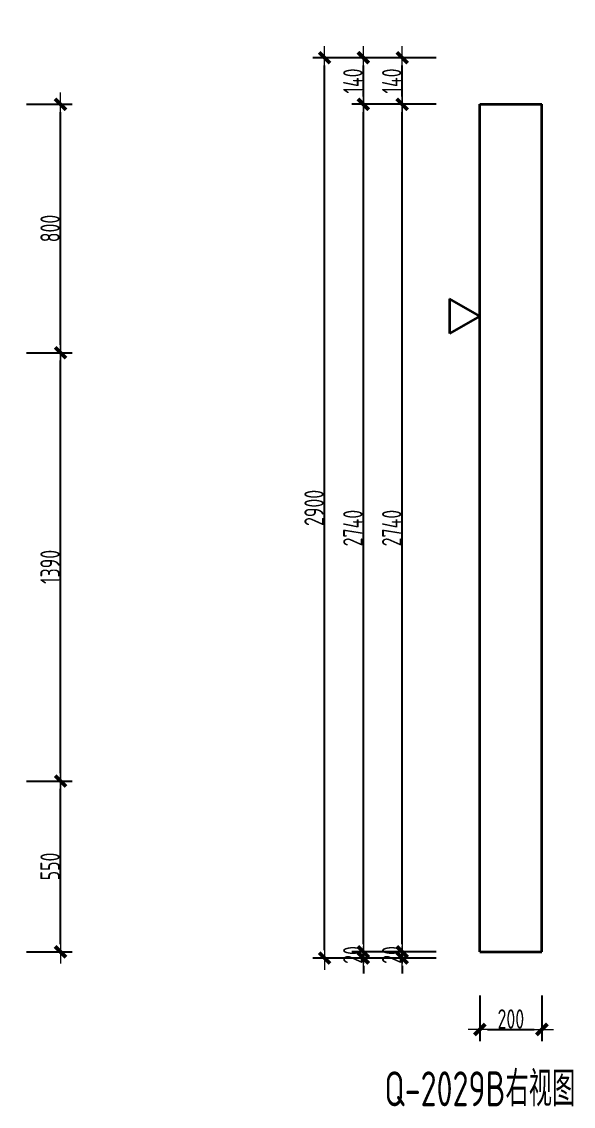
# Model space of a CAD drawing. Extents: x -85320 to 1679916, y -1321939 to 627.
# Drawn here: x 1220854 to 1227958, y -851244 to -837270 of the extents above; entities that cross this region are included whole.
import ezdxf
from ezdxf.enums import TextEntityAlignment as Align

# ---------------------------------------------------------------- set-up
doc = ezdxf.new("R2010")
doc.units = 0
doc.header["$LTSCALE"] = 1000
for name, color, linetype, lineweight in [('预制墙图名', 7, 'Continuous', 18), ('预制墙墙身水平筋', 130, 'Continuous', 18), ('预制墙墙身纵向受力筋', 1, 'Continuous', 18), ('预制墙详图标注', 3, 'Continuous', 18), ('预制墙详图轮廓', 3, 'Continuous', 35)]:
    doc.layers.add(name, color=color, linetype=linetype, lineweight=lineweight)
doc.styles.add('样式 1', font='yjkeng.shx', dxfattribs={"width": 0.7, "bigfont": 'yjkchn.shx'})
doc.styles.add('样式 2', font='yjkeng.shx', dxfattribs={"width": 0.7, "bigfont": 'yjkchn.shx'})
doc.dimstyles.new('盈建科结构', dxfattribs={"dimscale": 100, "dimtxt": 2.5, "dimasz": 1, "dimexe": 1.5, "dimexo": 0.625, "dimgap": 0.1, "dimtad": 1, "dimdec": 0, "dimrnd": 1, "dimzin": 0, "dimdsep": 46, "dimtxsty": '样式 1', "dimblk": '_yjkbk', "dimblk1": 'ARCHTICK', "dimblk2": 'ARCHTICK', "dimcen": 0.09, "dimadec": 0, "dimazin": 0, "dimtfac": 1, "dimtdec": 4, "dimtix": 1, "dimtmove": 2, "dimatfit": 3, "dimfxl": 1, "dimtolj": 1, "dimtzin": 0, "dimarcsym": 0})

# ---------------------------------------------------------------- blocks, each defined once
blk = doc.blocks.new('_yjkbk')
blk.add_line((-1, 0), (1.5, 0))
blk.add_lwpolyline([(-0.7, -0.7, 0.5, 0.5, 0), (0.7, 0.7, 0.5, 0.5, 0)], format="xyseb")
blk = doc.blocks.new('*D555')
at = {"layer": 'Defpoints', "color": 0, "transparency": 16777216}
for p in [(1220854, -847054), (1221354, -847054), (1220854, -849254)]:
    blk.add_point(p, dxfattribs=at)
at = {"layer": '预制墙详图标注', "color": 0, "lineweight": -2, "transparency": 16777216}
for p, q in [((1220916, -847054), (1221504, -847054)), ((1221354, -849154), (1221354, -847154)), ((1220916, -849254), (1221504, -849254))]:
    blk.add_line(p, q, dxfattribs=at)
at = {"layer": '预制墙详图标注', "color": 0, "lineweight": -2, "transparency": 16777216, "xscale": 100, "yscale": 100, "zscale": 100}
for p, rotation in [((1221354, -847054), 90), ((1221354, -849254), 270)]:
    blk.add_blockref('_yjkbk', p, dxfattribs=dict(at, rotation=rotation))
at = {"layer": '预制墙详图标注', "color": 0, "transparency": 16777216, "insert": (1221344, -848154), "char_height": 250, "attachment_point": 8, "rotation": 90, "style": '样式 1'}
blk.add_mtext('\\A1;550', dxfattribs=at)
blk = doc.blocks.new('_ArchTick')
at = {"color": 0, "linetype": 'ByBlock', "const_width": 0.4}
blk.add_lwpolyline([(-0.5, -0.5), (0.5, 0.5)], dxfattribs=at)
blk = doc.blocks.new('*D556')
at = {"layer": 'Defpoints', "color": 0, "transparency": 16777216}
for p in [(1220854, -841534), (1221354, -841534), (1220854, -847054)]:
    blk.add_point(p, dxfattribs=at)
at = {"layer": '预制墙详图标注', "color": 0, "lineweight": -2, "transparency": 16777216}
for p, q in [((1220916, -841534), (1221504, -841534)), ((1221354, -846954), (1221354, -841634)), ((1220916, -847054), (1221504, -847054))]:
    blk.add_line(p, q, dxfattribs=at)
at = {"layer": '预制墙详图标注', "color": 0, "lineweight": -2, "transparency": 16777216, "xscale": 100, "yscale": 100, "zscale": 100}
for p, rotation in [((1221354, -841534), 90), ((1221354, -847054), 270)]:
    blk.add_blockref('_yjkbk', p, dxfattribs=dict(at, rotation=rotation))
at = {"layer": '预制墙详图标注', "color": 0, "transparency": 16777216, "insert": (1221344, -844294), "char_height": 250, "attachment_point": 8, "rotation": 90, "style": '样式 1'}
blk.add_mtext('\\A1;1390', dxfattribs=at)
blk = doc.blocks.new('*D557')
at = {"layer": 'Defpoints', "color": 0, "transparency": 16777216}
for p in [(1220854, -838334), (1221354, -838334), (1220854, -841534)]:
    blk.add_point(p, dxfattribs=at)
at = {"layer": '预制墙详图标注', "color": 0, "lineweight": -2, "transparency": 16777216}
for p, q in [((1220916, -838334), (1221504, -838334)), ((1221354, -841434), (1221354, -838434)), ((1220916, -841534), (1221504, -841534))]:
    blk.add_line(p, q, dxfattribs=at)
at = {"layer": '预制墙详图标注', "color": 0, "lineweight": -2, "transparency": 16777216, "xscale": 100, "yscale": 100, "zscale": 100}
for p, rotation in [((1221354, -838334), 90), ((1221354, -841534), 270)]:
    blk.add_blockref('_yjkbk', p, dxfattribs=dict(at, rotation=rotation))
at = {"layer": '预制墙详图标注', "color": 0, "transparency": 16777216, "insert": (1221344, -839934), "char_height": 250, "attachment_point": 8, "rotation": 90, "style": '样式 1'}
blk.add_mtext('\\A1;800', dxfattribs=at)
blk = doc.blocks.new('*D563')
at = {"layer": 'Defpoints', "color": 0, "transparency": 16777216}
for p in [(1226754, -849754), (1227554, -849754), (1227554, -850254)]:
    blk.add_point(p, dxfattribs=at)
at = {"layer": '预制墙详图标注', "color": 0, "lineweight": -2, "transparency": 16777216}
for p, q in [((1226754, -849816), (1226754, -850404)), ((1227554, -849816), (1227554, -850404)), ((1226854, -850254), (1227454, -850254))]:
    blk.add_line(p, q, dxfattribs=at)
at = {"layer": '预制墙详图标注', "color": 0, "lineweight": -2, "transparency": 16777216, "xscale": 100, "yscale": 100, "zscale": 100, "rotation": 180}
blk.add_blockref('_yjkbk', (1226754, -850254), dxfattribs=at)
at = {"layer": '预制墙详图标注', "color": 0, "lineweight": -2, "transparency": 16777216, "xscale": 100, "yscale": 100, "zscale": 100}
blk.add_blockref('_yjkbk', (1227554, -850254), dxfattribs=at)
at = {"layer": '预制墙详图标注', "color": 0, "transparency": 16777216, "insert": (1227154, -850244), "char_height": 250, "attachment_point": 8, "style": '样式 1'}
blk.add_mtext('\\A1;200', dxfattribs=at)
blk = doc.blocks.new('*D564')
at = {"layer": 'Defpoints', "color": 0, "transparency": 16777216}
for p in [(1225754, -849254), (1226254, -849254), (1226254, -849334)]:
    blk.add_point(p, dxfattribs=at)
at = {"layer": '预制墙详图标注', "color": 0, "lineweight": -2, "transparency": 16777216}
for p, q in [((1225754, -849154), (1225754, -849054)), ((1226191, -849254), (1225604, -849254)), ((1226191, -849334), (1225604, -849334)), ((1225754, -849334), (1225754, -849254)), ((1225754, -849434), (1225754, -849534))]:
    blk.add_line(p, q, dxfattribs=at)
at = {"layer": '预制墙详图标注', "color": 0, "lineweight": -2, "transparency": 16777216, "xscale": 100, "yscale": 100, "zscale": 100}
for p, rotation in [((1225754, -849254), 270), ((1225754, -849334), 90)]:
    blk.add_blockref('_yjkbk', p, dxfattribs=dict(at, rotation=rotation))
at = {"layer": '预制墙详图标注', "color": 0, "transparency": 16777216, "insert": (1225744, -849294), "char_height": 250, "attachment_point": 8, "rotation": 90, "style": '样式 1'}
blk.add_mtext('\\A1;20', dxfattribs=at)
blk = doc.blocks.new('*D565')
at = {"layer": 'Defpoints', "color": 0, "transparency": 16777216}
for p in [(1225754, -838334), (1226254, -838334), (1226254, -849254)]:
    blk.add_point(p, dxfattribs=at)
at = {"layer": '预制墙详图标注', "color": 0, "lineweight": -2, "transparency": 16777216}
for p, q in [((1226191, -838334), (1225604, -838334)), ((1225754, -849154), (1225754, -838434)), ((1226191, -849254), (1225604, -849254))]:
    blk.add_line(p, q, dxfattribs=at)
at = {"layer": '预制墙详图标注', "color": 0, "lineweight": -2, "transparency": 16777216, "xscale": 100, "yscale": 100, "zscale": 100}
for p, rotation in [((1225754, -838334), 90), ((1225754, -849254), 270)]:
    blk.add_blockref('_yjkbk', p, dxfattribs=dict(at, rotation=rotation))
at = {"layer": '预制墙详图标注', "color": 0, "transparency": 16777216, "insert": (1225744, -843794), "char_height": 250, "attachment_point": 8, "rotation": 90, "style": '样式 1'}
blk.add_mtext('\\A1;2740', dxfattribs=at)
blk = doc.blocks.new('*D566')
at = {"layer": 'Defpoints', "color": 0, "transparency": 16777216}
for p in [(1225754, -837734), (1226254, -837734), (1226254, -838334)]:
    blk.add_point(p, dxfattribs=at)
at = {"layer": '预制墙详图标注', "color": 0, "lineweight": -2, "transparency": 16777216}
for p, q in [((1226191, -837734), (1225604, -837734)), ((1225754, -838234), (1225754, -837834)), ((1226191, -838334), (1225604, -838334))]:
    blk.add_line(p, q, dxfattribs=at)
at = {"layer": '预制墙详图标注', "color": 0, "lineweight": -2, "transparency": 16777216, "xscale": 100, "yscale": 100, "zscale": 100}
for p, rotation in [((1225754, -837734), 90), ((1225754, -838334), 270)]:
    blk.add_blockref('_yjkbk', p, dxfattribs=dict(at, rotation=rotation))
at = {"layer": '预制墙详图标注', "color": 0, "transparency": 16777216, "insert": (1225744, -838034), "char_height": 250, "attachment_point": 8, "rotation": 90, "style": '样式 1'}
blk.add_mtext('\\A1;140', dxfattribs=at)
blk = doc.blocks.new('*D567')
at = {"layer": 'Defpoints', "color": 0, "transparency": 16777216}
for p in [(1225254, -849254), (1225754, -849254), (1225754, -849334)]:
    blk.add_point(p, dxfattribs=at)
at = {"layer": '预制墙详图标注', "color": 0, "lineweight": -2, "transparency": 16777216}
for p, q in [((1225254, -849154), (1225254, -849054)), ((1225691, -849254), (1225104, -849254)), ((1225691, -849334), (1225104, -849334)), ((1225254, -849334), (1225254, -849254)), ((1225254, -849434), (1225254, -849534))]:
    blk.add_line(p, q, dxfattribs=at)
at = {"layer": '预制墙详图标注', "color": 0, "lineweight": -2, "transparency": 16777216, "xscale": 100, "yscale": 100, "zscale": 100}
for p, rotation in [((1225254, -849254), 270), ((1225254, -849334), 90)]:
    blk.add_blockref('_yjkbk', p, dxfattribs=dict(at, rotation=rotation))
at = {"layer": '预制墙详图标注', "color": 0, "transparency": 16777216, "insert": (1225244, -849294), "char_height": 250, "attachment_point": 8, "rotation": 90, "style": '样式 1'}
blk.add_mtext('\\A1;20', dxfattribs=at)
blk = doc.blocks.new('*D568')
at = {"layer": 'Defpoints', "color": 0, "transparency": 16777216}
for p in [(1225254, -838334), (1225754, -838334), (1225754, -849254)]:
    blk.add_point(p, dxfattribs=at)
at = {"layer": '预制墙详图标注', "color": 0, "lineweight": -2, "transparency": 16777216}
for p, q in [((1225691, -838334), (1225104, -838334)), ((1225254, -849154), (1225254, -838434)), ((1225691, -849254), (1225104, -849254))]:
    blk.add_line(p, q, dxfattribs=at)
at = {"layer": '预制墙详图标注', "color": 0, "lineweight": -2, "transparency": 16777216, "xscale": 100, "yscale": 100, "zscale": 100}
for p, rotation in [((1225254, -838334), 90), ((1225254, -849254), 270)]:
    blk.add_blockref('_yjkbk', p, dxfattribs=dict(at, rotation=rotation))
at = {"layer": '预制墙详图标注', "color": 0, "transparency": 16777216, "insert": (1225244, -843794), "char_height": 250, "attachment_point": 8, "rotation": 90, "style": '样式 1'}
blk.add_mtext('\\A1;2740', dxfattribs=at)
blk = doc.blocks.new('*D569')
at = {"layer": 'Defpoints', "color": 0, "transparency": 16777216}
for p in [(1225254, -837734), (1225754, -837734), (1225754, -838334)]:
    blk.add_point(p, dxfattribs=at)
at = {"layer": '预制墙详图标注', "color": 0, "lineweight": -2, "transparency": 16777216}
for p, q in [((1225691, -837734), (1225104, -837734)), ((1225254, -838234), (1225254, -837834)), ((1225691, -838334), (1225104, -838334))]:
    blk.add_line(p, q, dxfattribs=at)
at = {"layer": '预制墙详图标注', "color": 0, "lineweight": -2, "transparency": 16777216, "xscale": 100, "yscale": 100, "zscale": 100}
for p, rotation in [((1225254, -837734), 90), ((1225254, -838334), 270)]:
    blk.add_blockref('_yjkbk', p, dxfattribs=dict(at, rotation=rotation))
at = {"layer": '预制墙详图标注', "color": 0, "transparency": 16777216, "insert": (1225244, -838034), "char_height": 250, "attachment_point": 8, "rotation": 90, "style": '样式 1'}
blk.add_mtext('\\A1;140', dxfattribs=at)
blk = doc.blocks.new('*D570')
at = {"layer": 'Defpoints', "color": 0, "transparency": 16777216}
for p in [(1224754, -837734), (1225254, -837734), (1225254, -849334)]:
    blk.add_point(p, dxfattribs=at)
at = {"layer": '预制墙详图标注', "color": 0, "lineweight": -2, "transparency": 16777216}
for p, q in [((1225191, -837734), (1224604, -837734)), ((1224754, -849234), (1224754, -837834)), ((1225191, -849334), (1224604, -849334))]:
    blk.add_line(p, q, dxfattribs=at)
at = {"layer": '预制墙详图标注', "color": 0, "lineweight": -2, "transparency": 16777216, "xscale": 100, "yscale": 100, "zscale": 100}
for p, rotation in [((1224754, -837734), 90), ((1224754, -849334), 270)]:
    blk.add_blockref('_yjkbk', p, dxfattribs=dict(at, rotation=rotation))
at = {"layer": '预制墙详图标注', "color": 0, "transparency": 16777216, "insert": (1224744, -843534), "char_height": 250, "attachment_point": 8, "rotation": 90, "style": '样式 1'}
blk.add_mtext('\\A1;2900', dxfattribs=at)

msp = doc.modelspace()

# ---------------------------------------------------------------- linework, layer by layer
at = {"layer": '预制墙墙身水平筋', "lineweight": 18, "const_width": 0.18}
for points in [[(1227115.394, -838493.638), (1226865.678, -838493.638), (1226865.678, -838453.638), (1227115.394, -838453.638), (1227115.394, -838493.638), (1226865.678, -838493.638), (1226865.678, -838453.638), (1227115.394, -838453.638)], [(1227191.961, -838453.638), (1227441.678, -838453.638), (1227441.678, -838493.638), (1227191.961, -838493.638), (1227191.961, -838453.638), (1227441.678, -838453.638), (1227441.678, -838493.638), (1227191.961, -838493.638)], [(1227115.394, -839313.638), (1226865.678, -839313.638), (1226865.678, -839273.638), (1227115.394, -839273.638), (1227115.394, -839313.638), (1226865.678, -839313.638), (1226865.678, -839273.638), (1227115.394, -839273.638)], [(1227191.961, -839273.638), (1227441.678, -839273.638), (1227441.678, -839313.638), (1227191.961, -839313.638), (1227191.961, -839273.638), (1227441.678, -839273.638), (1227441.678, -839313.638), (1227191.961, -839313.638)], [(1227115.394, -840113.638), (1226865.678, -840113.638), (1226865.678, -840073.638), (1227115.394, -840073.638), (1227115.394, -840113.638), (1226865.678, -840113.638), (1226865.678, -840073.638), (1227115.394, -840073.638)], [(1227191.961, -840073.638), (1227441.678, -840073.638), (1227441.678, -840113.638), (1227191.961, -840113.638), (1227191.961, -840073.638), (1227441.678, -840073.638), (1227441.678, -840113.638), (1227191.961, -840113.638)], [(1227115.394, -840913.638), (1226865.678, -840913.638), (1226865.678, -840873.638), (1227115.394, -840873.638), (1227115.394, -840913.638), (1226865.678, -840913.638), (1226865.678, -840873.638), (1227115.394, -840873.638)], [(1227191.961, -840873.638), (1227441.678, -840873.638), (1227441.678, -840913.638), (1227191.961, -840913.638), (1227191.961, -840873.638), (1227441.678, -840873.638), (1227441.678, -840913.638), (1227191.961, -840913.638)], [(1227115.394, -841713.638), (1226865.678, -841713.638), (1226865.678, -841673.638), (1227115.394, -841673.638), (1227115.394, -841713.638), (1226865.678, -841713.638), (1226865.678, -841673.638), (1227115.394, -841673.638)], [(1227191.961, -841673.638), (1227441.678, -841673.638), (1227441.678, -841713.638), (1227191.961, -841713.638), (1227191.961, -841673.638), (1227441.678, -841673.638), (1227441.678, -841713.638), (1227191.961, -841713.638)], [(1227115.394, -842513.638), (1226865.678, -842513.638), (1226865.678, -842473.638), (1227115.394, -842473.638), (1227115.394, -842513.638), (1226865.678, -842513.638), (1226865.678, -842473.638), (1227115.394, -842473.638)], [(1227191.961, -842473.638), (1227441.678, -842473.638), (1227441.678, -842513.638), (1227191.961, -842513.638), (1227191.961, -842473.638), (1227441.678, -842473.638), (1227441.678, -842513.638), (1227191.961, -842513.638)], [(1227115.394, -843313.638), (1226865.678, -843313.638), (1226865.678, -843273.638), (1227115.394, -843273.638), (1227115.394, -843313.638), (1226865.678, -843313.638), (1226865.678, -843273.638), (1227115.394, -843273.638)], [(1227191.961, -843273.638), (1227441.678, -843273.638), (1227441.678, -843313.638), (1227191.961, -843313.638), (1227191.961, -843273.638), (1227441.678, -843273.638), (1227441.678, -843313.638), (1227191.961, -843313.638)], [(1227115.394, -844113.638), (1226865.678, -844113.638), (1226865.678, -844073.638), (1227115.394, -844073.638), (1227115.394, -844113.638), (1226865.678, -844113.638), (1226865.678, -844073.638), (1227115.394, -844073.638)], [(1227191.961, -844073.638), (1227441.678, -844073.638), (1227441.678, -844113.638), (1227191.961, -844113.638), (1227191.961, -844073.638), (1227441.678, -844073.638), (1227441.678, -844113.638), (1227191.961, -844113.638)], [(1227115.394, -844913.638), (1226865.678, -844913.638), (1226865.678, -844873.638), (1227115.394, -844873.638), (1227115.394, -844913.638), (1226865.678, -844913.638), (1226865.678, -844873.638), (1227115.394, -844873.638)], [(1227191.961, -844873.638), (1227441.678, -844873.638), (1227441.678, -844913.638), (1227191.961, -844913.638), (1227191.961, -844873.638), (1227441.678, -844873.638), (1227441.678, -844913.638), (1227191.961, -844913.638)], [(1227115.394, -845713.638), (1226865.678, -845713.638), (1226865.678, -845673.638), (1227115.394, -845673.638), (1227115.394, -845713.638), (1226865.678, -845713.638), (1226865.678, -845673.638), (1227115.394, -845673.638)], [(1227191.961, -845673.638), (1227441.678, -845673.638), (1227441.678, -845713.638), (1227191.961, -845713.638), (1227191.961, -845673.638), (1227441.678, -845673.638), (1227441.678, -845713.638), (1227191.961, -845713.638)], [(1227115.394, -846513.638), (1226865.678, -846513.638), (1226865.678, -846473.638), (1227115.394, -846473.638), (1227115.394, -846513.638), (1226865.678, -846513.638), (1226865.678, -846473.638), (1227115.394, -846473.638)], [(1227191.961, -846473.638), (1227441.678, -846473.638), (1227441.678, -846513.638), (1227191.961, -846513.638), (1227191.961, -846473.638), (1227441.678, -846473.638), (1227441.678, -846513.638), (1227191.961, -846513.638)], [(1227115.394, -847313.638), (1226865.678, -847313.638), (1226865.678, -847273.638), (1227115.394, -847273.638), (1227115.394, -847313.638), (1226865.678, -847313.638), (1226865.678, -847273.638), (1227115.394, -847273.638)], [(1227191.961, -847273.638), (1227441.678, -847273.638), (1227441.678, -847313.638), (1227191.961, -847313.638), (1227191.961, -847273.638), (1227441.678, -847273.638), (1227441.678, -847313.638), (1227191.961, -847313.638)], [(1227115.394, -847713.638), (1226865.678, -847713.638), (1226865.678, -847673.638), (1227115.394, -847673.638), (1227115.394, -847713.638), (1226865.678, -847713.638), (1226865.678, -847673.638), (1227115.394, -847673.638)], [(1227191.961, -847673.638), (1227441.678, -847673.638), (1227441.678, -847713.638), (1227191.961, -847713.638), (1227191.961, -847673.638), (1227441.678, -847673.638), (1227441.678, -847713.638), (1227191.961, -847713.638)], [(1227115.394, -848113.638), (1226865.678, -848113.638), (1226865.678, -848073.638), (1227115.394, -848073.638), (1227115.394, -848113.638), (1226865.678, -848113.638), (1226865.678, -848073.638), (1227115.394, -848073.638)], [(1227191.961, -848073.638), (1227441.678, -848073.638), (1227441.678, -848113.638), (1227191.961, -848113.638), (1227191.961, -848073.638), (1227441.678, -848073.638), (1227441.678, -848113.638), (1227191.961, -848113.638)], [(1227115.394, -848513.638), (1226865.678, -848513.638), (1226865.678, -848473.638), (1227115.394, -848473.638), (1227115.394, -848513.638), (1226865.678, -848513.638), (1226865.678, -848473.638), (1227115.394, -848473.638)], [(1227191.961, -848473.638), (1227441.678, -848473.638), (1227441.678, -848513.638), (1227191.961, -848513.638), (1227191.961, -848473.638), (1227441.678, -848473.638), (1227441.678, -848513.638), (1227191.961, -848513.638)], [(1227079.394, -848953.638), (1226829.678, -848953.638), (1226829.678, -848913.638), (1227079.394, -848913.638), (1227079.394, -848953.638), (1226829.678, -848953.638), (1226829.678, -848913.638), (1227079.394, -848913.638)], [(1227227.961, -848913.638), (1227477.678, -848913.638), (1227477.678, -848953.638), (1227227.961, -848953.638), (1227227.961, -848913.638), (1227477.678, -848913.638), (1227477.678, -848953.638), (1227227.961, -848953.638)]]:
    msp.add_lwpolyline(points, close=True, dxfattribs=at)
at = {"layer": '预制墙墙身纵向受力筋', "lineweight": 18, "const_width": 0.18}
for points in [[(1226877.678, -838333.638), (1226877.678, -837269.638), (1226941.678, -837269.638), (1226941.678, -838333.638)], [(1227365.678, -838333.638), (1227365.678, -837269.638), (1227429.678, -837269.638), (1227429.678, -838333.638)]]:
    msp.add_lwpolyline(points, close=True, dxfattribs=at)
at = {"layer": '预制墙详图标注', "lineweight": 35}
for p, q in [((1226753.678, -841063.638), (1226363.966, -840838.638)), ((1226363.966, -840838.638), (1226363.966, -841288.638)), ((1226753.678, -841063.638), (1226363.966, -841288.638))]:
    msp.add_line(p, q, dxfattribs=at)
at = {"layer": '预制墙详图轮廓', "lineweight": 35}
for p, q in [((1226753.678, -838333.638), (1227553.678, -838333.638)), ((1226753.678, -849253.638), (1226753.678, -838333.638)), ((1227553.678, -849253.638), (1227553.678, -838333.638)), ((1226753.678, -849253.638), (1227553.678, -849253.638))]:
    msp.add_line(p, q, dxfattribs=at)

# ---------------------------------------------------------------- texts
at = {"layer": '预制墙图名', "linetype": 'Continuous', "style": '样式 2', "width": 0.7}
msp.add_text('Q-2029B右视图', height=450, dxfattribs=at).set_placement((1226753.678, -851378.638), align=Align.BOTTOM_CENTER)

# ---------------------------------------------------------------- dimensions: what is measured, and where the dimension line sits
at = {"layer": '预制墙详图标注'}
for p1, p2, distance, picture, middle in [((1225253.678, -849333.638), (1225253.678, -837733.638), 500, '*D570', (1224618.678, -843533.638)), ((1220853.678, -841533.638), (1220853.678, -838333.638), -500, '*D557', (1221218.678, -839933.638)), ((1220853.678, -849253.638), (1220853.678, -847053.638), -500, '*D555', (1221218.678, -848153.638)), ((1225753.678, -849333.638), (1225753.678, -849253.638), 500, '*D567', (1225118.678, -849293.638)), ((1226253.678, -849333.638), (1226253.678, -849253.638), 500, '*D564', (1225618.678, -849293.638)), ((1226753.678, -849753.638), (1227553.678, -849753.638), -500, '*D563', (1227153.678, -850118.638))]:
    dim = msp.add_aligned_dim(p1=p1, p2=p2, distance=distance, dimstyle='盈建科结构', override={"dimscale": 100, "dimtxt": 2.5, "dimasz": 1, "dimexe": 1.5, "dimexo": 0.625, "dimgap": 0.1, "dimtad": 1, "dimlfac": 0.25, "dimrnd": 5, "dimdle": 0, "dimtix": 1, "dimfxlon": 0}, dxfattribs=at)
    dim.commit()
    dim.dimension.update_dxf_attribs({"geometry": picture, "text_midpoint": middle})
for p1, p2, distance, text, picture, middle in [((1225753.678, -838333.638), (1225753.678, -837733.638), 500, '140', '*D569', (1225118.678, -838033.638)), ((1226253.678, -838333.638), (1226253.678, -837733.638), 500, '140', '*D566', (1225618.678, -838033.638)), ((1225753.678, -849253.638), (1225753.678, -838333.638), 500, '2740', '*D568', (1225118.678, -843793.638)), ((1226253.678, -849253.638), (1226253.678, -838333.638), 500, '2740', '*D565', (1225618.678, -843793.638)), ((1220853.678, -847053.638), (1220853.678, -841533.638), -500, '1390', '*D556', (1221218.678, -844293.638))]:
    dim = msp.add_aligned_dim(p1=p1, p2=p2, distance=distance, text=text, dimstyle='盈建科结构', override={"dimscale": 100, "dimtxt": 2.5, "dimasz": 1, "dimexe": 1.5, "dimexo": 0.625, "dimgap": 0.1, "dimtad": 1, "dimlfac": 0.25, "dimrnd": 5, "dimdle": 0, "dimtix": 1, "dimfxlon": 0}, dxfattribs=at)
    dim.commit()
    dim.dimension.update_dxf_attribs({"geometry": picture, "text_midpoint": middle})

doc.saveas('drawing.dxf')
